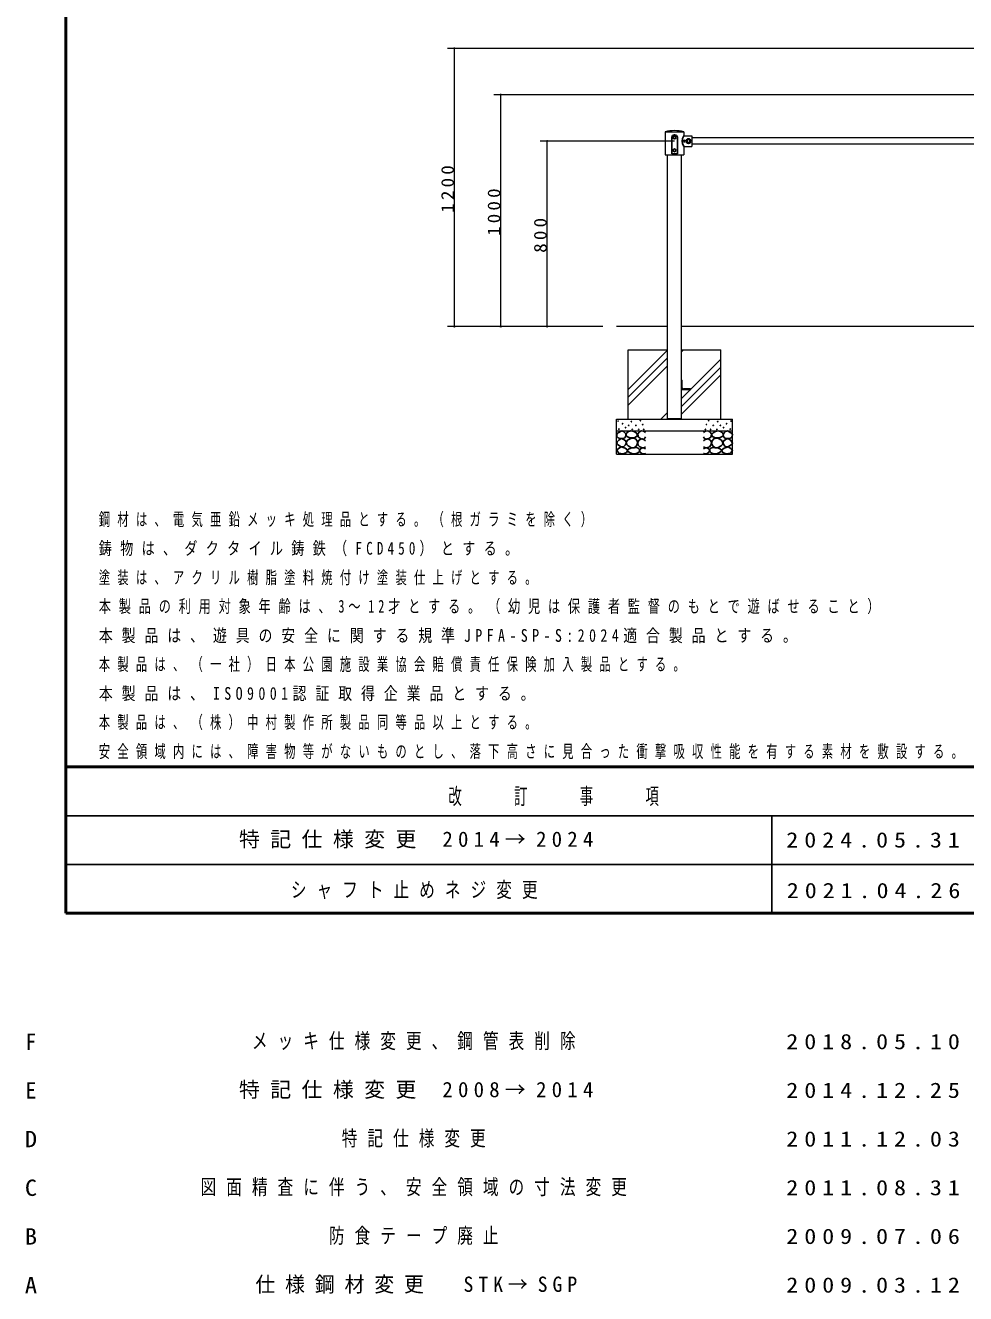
# Model space of a CAD drawing. Units: millimetres at full size. Extents: x -11724 to 0, y -1648 to 8010.
# Drawn here: x -11724 to -7669, y -1642 to 3829 of the extents above; entities that cross this region are included whole.
import ezdxf
from ezdxf.enums import TextEntityAlignment as Align

# ---------------------------------------------------------------- set-up
doc = ezdxf.new("R2010")
doc.units = ezdxf.units.MM
for name, color, linetype, lineweight in [('A3図枠', 7, 'Continuous', 25), ('線', 7, 'Continuous', 13), ('補助', 2, 'Continuous', 25)]:
    doc.layers.add(name, color=color, linetype=linetype, lineweight=lineweight)
doc.layers.add('図面プロファイル', color=7, linetype='Continuous')
doc.styles.add('ＭＳ ゴシック', font='')
doc.styles.get('ＭＳ ゴシック').set_extended_font_data('MS Gothic')

# ---------------------------------------------------------------- blocks, each defined once
blk = doc.blocks.new('dimension_origin')
at = {"color": 0, "linetype": 'Continuous', "lineweight": -2}
blk.add_circle((0, 0), 1.25, dxfattribs=at)

msp = doc.modelspace()

# ---------------------------------------------------------------- linework, layer by layer
at = {"layer": 'A3図枠', "lineweight": 50}
for p, q in [((-11550, 8010), (-11550, 0)), ((-11550, 630), (0, 630)), ((-11550, 0), (0, 0))]:
    msp.add_line(p, q, dxfattribs=at)
at = {"layer": 'A3図枠'}
for p, q in [((-11550, 420), (-7305, 420)), ((-8505, 420), (-8505, 0)), ((-11550, 210), (-7305, 210))]:
    msp.add_line(p, q, dxfattribs=at)
at = {"layer": '線'}
for p, q in [((-8964.014, 3370.499), (-8964.014, 3270)), ((-8964.014, 3369.976), (-8884.014, 3369.976)), ((-8884.014, 3370.499), (-8884.014, 3353)), ((-8884.014, 3353), (-8849.014, 3353)), ((-8849.014, 3353), (-8849.014, 3307)), ((-7199.014, 3344), (-8849.014, 3344)), ((-8884.014, 3307), (-8849.014, 3307)), ((-8884.014, 3307), (-8884.014, 3270)), ((-7199.014, 3316), (-8849.014, 3316)), ((-8964.014, 3270), (-8884.014, 3270)), ((-8954.264, 2130), (-8954.264, 3270)), ((-8893.764, 2130), (-8893.764, 3270)), ((-8954.264, 2530), (-9174.014, 2530)), ((-7154.264, 2530), (-8893.764, 2530)), ((-9124.014, 2430), (-8954.264, 2430)), ((-9124.014, 2130), (-9124.014, 2430)), ((-8893.764, 2430), (-8724.014, 2430)), ((-8724.014, 2130), (-8724.014, 2430)), ((-8892.764, 2298), (-8893.764, 2298)), ((-8893.764, 2298), (-8893.764, 2258)), ((-8893.764, 2258), (-8853.764, 2258)), ((-8890.764, 2265.5), (-8890.764, 2296)), ((-8855.764, 2261), (-8886.264, 2261)), ((-8853.764, 2258), (-8853.764, 2259)), ((-9174.014, 1980), (-9174.014, 2130)), ((-9174.014, 2130), (-8674.014, 2130)), ((-9174.014, 2080), (-8674.014, 2080)), ((-8674.014, 1980), (-8674.014, 2130)), ((-9174.014, 1980), (-8674.014, 1980))]:
    msp.add_line(p, q, dxfattribs=at)
at = {"layer": '線', "color": 2, "lineweight": 25}
for p, q in [((-8936.014, 3275), (-8936.014, 3345)), ((-8912.014, 3275), (-8912.014, 3345)), ((-8936.014, 3275), (-8912.014, 3275)), ((-8954.264, 2132), (-8893.764, 2132))]:
    msp.add_line(p, q, dxfattribs=at)
for centre, radius in [((-8924.014, 3345), 6), ((-8864.014, 3330), 10), ((-8924.014, 3290), 6), ((-8882.014, 3330), 4), ((-8864.014, 3330), 6.9)]:
    msp.add_circle(centre, radius, dxfattribs=at)
at = {"layer": '線'}
for centre, radius, start, end in [((-8924.014, 3195), 180, 77.16041, 102.83959), ((-8892.764, 2296), 2, 0, 90), ((-8886.264, 2265.5), 4.5, 180, 270), ((-8855.764, 2259), 2, 0, 90)]:
    msp.add_arc(centre, radius, start, end, dxfattribs=at)
at = {"layer": '線', "color": 2, "lineweight": 25}
for centre, radius, start, end in [((-8924.014, 3345), 12, 0, 180), ((-8851.163, 3330), 39.794, 146.42046, 213.57954)]:
    msp.add_arc(centre, radius, start, end, dxfattribs=at)
at = {"layer": '補助', "lineweight": 13}
for p, q in [((-5324.014, 3730), (-9904.014, 3730)), ((-9874.014, 2530), (-9874.014, 3730)), ((-7124.014, 3530), (-9704.014, 3530)), ((-9674.014, 2530), (-9674.014, 3530)), ((-8924.014, 3330), (-9504.014, 3330)), ((-9474.014, 2530), (-9474.014, 3330)), ((-9234.014, 2530), (-9904.014, 2530)), ((-9234.014, 2530), (-9704.014, 2530)), ((-9234.014, 2530), (-9504.014, 2530)), ((-9124.014, 2258.461), (-8954.264, 2428.211)), ((-8893.764, 2421.359), (-8885.123, 2430)), ((-9124.014, 2224.785), (-8954.264, 2394.535)), ((-9124.014, 2191.109), (-8954.264, 2360.859)), ((-8893.764, 2185.627), (-8724.014, 2355.377)), ((-8853.784, 2259.283), (-8724.014, 2389.053)), ((-8893.764, 2151.952), (-8724.014, 2321.702)), ((-8893.764, 2219.303), (-8855.067, 2258)), ((-8983.067, 2130), (-8954.264, 2158.803))]:
    msp.add_line(p, q, dxfattribs=at)
at = {"layer": '補助'}
for points in [[(-9151.565, 2079.402), (-9158.027, 2076.862), (-9164.239, 2073.382), (-9170.097, 2069.344), (-9173.744, 2063.877), (-9172.732, 2056.294), (-9167.724, 2049.935), (-9160.859, 2047.345), (-9153.149, 2047.084), (-9145.537, 2047.688), (-9139.208, 2050.252), (-9135.455, 2055.538), (-9134.138, 2061.976), (-9134.986, 2067.181), (-9137.941, 2072.115), (-9144.1, 2076.942)], [(-9112.141, 2079.493), (-9117.045, 2078.876), (-9122.682, 2076.79), (-9130.654, 2071.002), (-9134.305, 2064.086), (-9133.431, 2060.124), (-9129.71, 2055.707), (-9120.219, 2050.934), (-9110.249, 2049.49), (-9102.898, 2049.318), (-9095.383, 2050.842), (-9087.784, 2055.456), (-9084.03, 2061.653), (-9084.999, 2066.306), (-9089.706, 2071.654), (-9100.375, 2077.861)], [(-8735.886, 2079.493), (-8730.982, 2078.876), (-8725.345, 2076.79), (-8717.373, 2071.002), (-8713.722, 2064.086), (-8714.596, 2060.124), (-8718.317, 2055.707), (-8727.808, 2050.934), (-8737.778, 2049.49), (-8745.129, 2049.318), (-8752.644, 2050.842), (-8760.243, 2055.456), (-8763.997, 2061.653), (-8763.028, 2066.306), (-8758.321, 2071.654), (-8747.652, 2077.861)], [(-8696.462, 2079.402), (-8690, 2076.862), (-8683.788, 2073.382), (-8677.93, 2069.344), (-8674.283, 2063.877), (-8675.295, 2056.294), (-8680.303, 2049.935), (-8687.168, 2047.345), (-8694.878, 2047.084), (-8702.49, 2047.688), (-8708.819, 2050.252), (-8712.572, 2055.538), (-8713.889, 2061.976), (-8713.041, 2067.181), (-8710.086, 2072.115), (-8703.927, 2076.942)], [(-9154.1, 2046.45), (-9159.429, 2043.657), (-9164.872, 2039.479), (-9171.321, 2032.659), (-9173.744, 2025.855), (-9170.116, 2021.027), (-9163.605, 2016.666), (-9156.968, 2012.379), (-9150.298, 2010.329), (-9142.653, 2012.776), (-9136.356, 2019.201), (-9133.25, 2027.478), (-9134.772, 2035.994), (-9142.93, 2043.245)], [(-9124.845, 2015.163), (-9112.256, 2008.307), (-9098.896, 2007.324), (-9088.613, 2014.778), (-9083.76, 2026.515), (-9086.04, 2037.293), (-9092.95, 2045.436), (-9101.775, 2048.869), (-9112.952, 2047.598), (-9126.706, 2039.543), (-9132.683, 2028.678), (-9130.047, 2021.484)], [(-8723.182, 2015.163), (-8735.771, 2008.307), (-8749.131, 2007.324), (-8759.415, 2014.778), (-8764.267, 2026.515), (-8761.987, 2037.293), (-8755.077, 2045.436), (-8746.252, 2048.869), (-8735.076, 2047.598), (-8721.321, 2039.543), (-8715.344, 2028.678), (-8717.98, 2021.484)], [(-8693.927, 2046.45), (-8688.598, 2043.657), (-8683.155, 2039.479), (-8676.706, 2032.659), (-8674.283, 2025.855), (-8677.911, 2021.027), (-8684.422, 2016.666), (-8691.059, 2012.379), (-8697.729, 2010.329), (-8705.374, 2012.776), (-8711.671, 2019.201), (-8714.777, 2027.478), (-8713.255, 2035.994), (-8705.097, 2043.245)], [(-9154.919, 2010.517), (-9166.238, 2004.498), (-9173.049, 1995.683), (-9164.563, 1984.413), (-9146.128, 1980.299), (-9131.774, 1986.41), (-9126.349, 1996.782), (-9137.131, 2005.89)], [(-9097.815, 2006.373), (-9105.35, 2006.999), (-9113.492, 2005.562), (-9122.42, 2001.504), (-9126.737, 1996.102), (-9124.05, 1991.419), (-9118.088, 1986.912), (-9111.609, 1983.068), (-9104.302, 1980.695), (-9092.453, 1980.928), (-9082.138, 1985.02), (-9077.435, 1989.827), (-9075.381, 1995.561), (-9076.44, 2000.709), (-9080.516, 2005.292), (-9088.915, 2007.832)], [(-8750.212, 2006.373), (-8742.677, 2006.999), (-8734.535, 2005.562), (-8725.607, 2001.504), (-8721.29, 1996.102), (-8723.977, 1991.419), (-8729.939, 1986.912), (-8736.418, 1983.068), (-8743.725, 1980.695), (-8755.574, 1980.928), (-8765.889, 1985.02), (-8770.592, 1989.827), (-8772.646, 1995.561), (-8771.587, 2000.709), (-8767.511, 2005.292), (-8759.112, 2007.832)], [(-8693.108, 2010.517), (-8681.789, 2004.498), (-8674.978, 1995.683), (-8683.464, 1984.413), (-8701.899, 1980.299), (-8716.253, 1986.41), (-8721.678, 1996.782), (-8710.896, 2005.89)]]:
    msp.add_lwpolyline(points, close=True, dxfattribs=at)
for points in [[(-9049.014, 2073.299), (-9057.441, 2078.154), (-9066.124, 2079.636), (-9071.743, 2077.948), (-9076.896, 2074.249), (-9081.368, 2068.941), (-9083.233, 2062.209), (-9079.565, 2053.439), (-9071.51, 2047), (-9063.211, 2044.621), (-9055.984, 2045.733), (-9051.934, 2049.109), (-9049.014, 2053.654)], [(-8799.014, 2073.299), (-8790.586, 2078.154), (-8781.904, 2079.636), (-8776.284, 2077.948), (-8771.131, 2074.249), (-8766.659, 2068.941), (-8764.794, 2062.209), (-8768.462, 2053.439), (-8776.517, 2047), (-8784.816, 2044.621), (-8792.043, 2045.733), (-8796.093, 2049.109), (-8799.014, 2053.654)], [(-9049.33, 2037.178), (-9056.471, 2042.64), (-9064.539, 2045.099), (-9071.244, 2043.875), (-9077.213, 2040.03), (-9081.606, 2034.248), (-9083.233, 2027.039), (-9080.569, 2018.431), (-9074.361, 2011.513), (-9066.722, 2007.642), (-9059.153, 2006.761), (-9053.999, 2008.2), (-9049.33, 2010.88)], [(-8798.697, 2037.178), (-8791.556, 2042.64), (-8783.488, 2045.099), (-8776.783, 2043.875), (-8770.814, 2040.03), (-8766.421, 2034.248), (-8764.794, 2027.039), (-8767.458, 2018.431), (-8773.666, 2011.513), (-8781.305, 2007.642), (-8788.874, 2006.761), (-8794.028, 2008.2), (-8798.697, 2010.88)], [(-9049.014, 2002.642), (-9055.032, 2005.96), (-9062.321, 2006.761), (-9071.037, 2002.427), (-9075.312, 1995.671), (-9074.7, 1992.001), (-9071.827, 1987.75), (-9064.664, 1982.278), (-9057.251, 1980.462), (-9052.955, 1981.514), (-9049.014, 1983.631)], [(-8799.014, 2002.642), (-8792.995, 2005.96), (-8785.706, 2006.761), (-8776.99, 2002.427), (-8772.715, 1995.671), (-8773.327, 1992.001), (-8776.2, 1987.75), (-8783.363, 1982.278), (-8790.776, 1980.462), (-8795.072, 1981.514), (-8799.014, 1983.631)]]:
    msp.add_lwpolyline(points, dxfattribs=at)
for centre in [(-9167.407, 2122.177), (-9164.239, 2087.323), (-9148.396, 2110.77), (-9135.406, 2093.977), (-9121.464, 2103.483), (-9110.058, 2119.959), (-9106.572, 2086.373), (-9090.517, 2103.549), (-9078.895, 2086.521), (-9071.597, 2124.091), (-9061.596, 2107.063), (-9056.73, 2085.98), (-8791.297, 2085.98), (-8786.431, 2107.063), (-8776.43, 2124.091), (-8769.133, 2086.521), (-8757.51, 2103.549), (-8741.455, 2086.373), (-8737.969, 2119.959), (-8726.563, 2103.483), (-8712.621, 2093.977), (-8699.631, 2110.77), (-8683.788, 2087.323), (-8680.62, 2122.177)]:
    msp.add_circle(centre, 1, dxfattribs=at)

# ---------------------------------------------------------------- block references
at = {"layer": '補助', "lineweight": 13, "xscale": 2, "yscale": 2}
for p, rotation in [((-9874.014, 3730), 270), ((-9674.014, 3530), 270), ((-9474.014, 3330), 270), ((-9874.014, 2530), 90), ((-9674.014, 2530), 90), ((-9474.014, 2530), 90)]:
    msp.add_blockref('dimension_origin', p, dxfattribs=dict(at, rotation=rotation))

# ---------------------------------------------------------------- texts
at = {"layer": 'A3図枠', "color": 4, "insert": (-9427.5, 461), "char_height": 70.38, "attachment_point": 8, "style": 'ＭＳ ゴシック'}
msp.add_mtext('\\T1.64;\\W0.6;改\u3000\u3000訂\u3000\u3000事\u3000\u3000項', dxfattribs=at)
at = {"layer": '図面プロファイル', "style": 'ＭＳ ゴシック'}
for s, width, p in [('F', 0.95, (-11700, -555)), ('D', 1.1, (-11700, -975)), ('C', 1.1, (-11700, -1185)), ('B', 1.1, (-11700, -1395)), ('A', 1.1, (-11700, -1605))]:
    msp.add_text(s, height=70.38, dxfattribs=dict(at, width=width)).set_placement(p, align=Align.MIDDLE_CENTER)
msp.add_text('E', height=70.38, dxfattribs=at).set_placement((-11700, -765), align=Align.MIDDLE_CENTER)
at = {"layer": '図面プロファイル', "char_height": 65.98, "attachment_point": 5, "style": 'ＭＳ ゴシック'}
for s, insert in [('\\T1.5;特記仕様変更\\~2014→2024', (-10027.5, 315)), ('\\T1.5;\\W1.15;2024.05.31', (-8055, 315)), ('\\T1.64;\\W0.75;シャフト止めネジ変更', (-10025.463, 96.687)), ('\\T1.5;\\W1.15;2021.04.26', (-8052.963, 96.687)), ('\\T1.64;\\W0.75;メッキ仕様変更、鋼管表削除', (-10027.5, -555)), ('\\T1.5;\\W1.15;2018.05.10', (-8055, -555)), ('\\T1.5;特記仕様変更\\~2008→2014', (-10027.5, -765)), ('\\T1.5;\\W1.15;2014.12.25', (-8055, -765)), ('\\T1.64;\\W0.75;特記仕様変更', (-10027.5, -975)), ('\\T1.5;\\W1.15;2011.12.03', (-8055, -975)), ('\\T1.64;\\W0.75;図面精査に伴う、安全領域の寸法変更', (-10027.5, -1185)), ('\\T1.5;\\W1.15;2011.08.31', (-8055, -1185)), ('\\T1.64;\\W0.75;防食テープ廃止', (-10027.5, -1395)), ('\\T1.5;\\W1.15;2009.07.06', (-8055, -1395)), ('\\T1.5;\\W0.95;仕様鋼材変更\u3000STK→SGP', (-10027.5, -1605)), ('\\T1.5;\\W1.15;2009.03.12', (-8055, -1605))]:
    msp.add_mtext(s, dxfattribs=dict(at, insert=insert))
at = {"layer": '補助', "char_height": 54.99, "attachment_point": 8, "rotation": 90, "style": 'ＭＳ ゴシック'}
for s, insert in [('\\T1.33;\\W1.1;1200', (-9875.014, 3130)), ('\\T1.33;\\W1.1;1000', (-9675.014, 3030)), ('\\T1.33;\\W1.1;800', (-9475.014, 2930))]:
    msp.add_mtext(s, dxfattribs=dict(at, insert=insert))
at = {"layer": '補助', "char_height": 54.99, "attachment_point": 7, "style": 'ＭＳ ゴシック'}
for s, insert in [('\\T1.64;\\W0.65;鋼材は、電気亜鉛メッキ処理品とする。（根ガラミを除く）', (-11407.343, 1663.77)), ('\\T1.64;\\W0.75;鋳物は、ダクタイル鋳鉄（FCD450）とする。', (-11407.343, 1538.77)), ('\\T1.64;\\W0.65;塗装は、アクリル樹脂塗料焼付け塗装仕上げとする。', (-11407.343, 1413.77)), ('\\T1.64;\\W0.7;本製品の利用対象年齢は、3～12才とする。（幼児は保護者監督のもとで遊ばせること）', (-11407.343, 1288.77)), ('\\T1.64;\\W0.8;本製品は、遊具の安全に関する規準JPFA-SP-S:2024適合製品とする。', (-11407.343, 1163.77)), ('\\T1.64;\\W0.65;本製品は、（一社）日本公園施設業協会賠償責任保険加入製品とする。', (-11407.343, 1038.77)), ('\\T1.64;\\W0.8;本製品は、ISO9001認証取得企業品とする。', (-11407.343, 913.77)), ('\\T1.64;\\W0.65;本製品は、（株）中村製作所製品同等品以上とする。', (-11407.343, 788.77)), ('\\T1.64;\\W0.65;安全領域内には、障害物等がないものとし、落下高さに見合った衝撃吸収性能を有する素材を敷設する。', (-11407.343, 663.77))]:
    msp.add_mtext(s, dxfattribs=dict(at, insert=insert))

doc.saveas('drawing.dxf')
